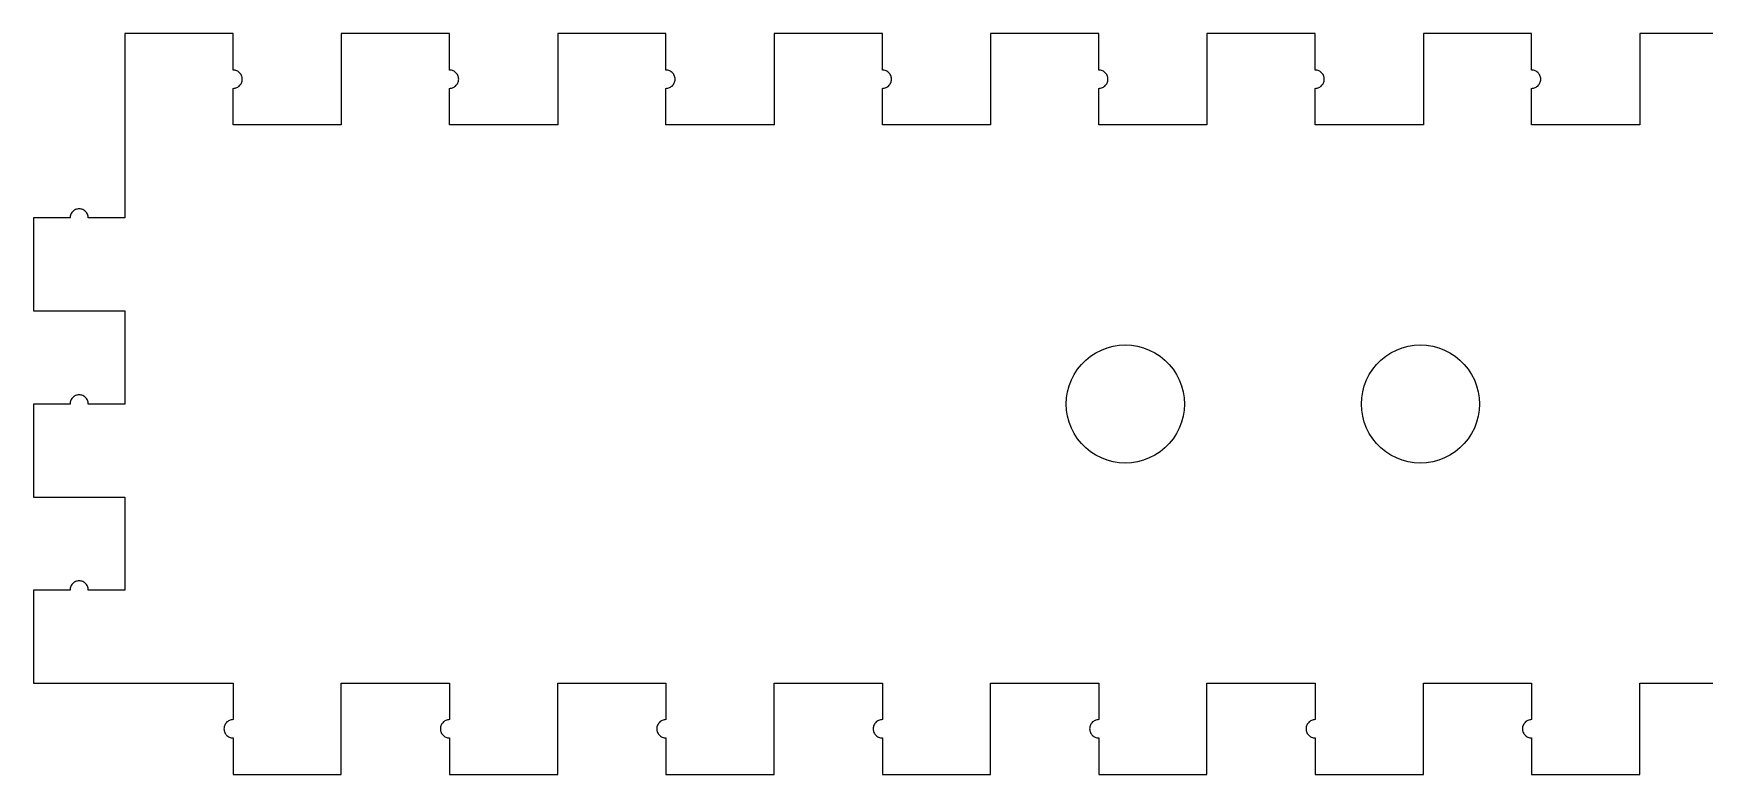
# Model space of a CAD drawing. Header units: metres. Extents: x -123 to 193, y -3 to 291.
# Drawn here: x 76.9 to 133.5, y -3.1 to 22 of the extents above; entities that cross this region are included whole.
import ezdxf

# ---------------------------------------------------------------- set-up
doc = ezdxf.new("R2010")
doc.units = ezdxf.units.M

msp = doc.modelspace()

# ---------------------------------------------------------------- linework, layer by layer
for p, q in [((83.6667, 22), (80, 22)), ((80, 22), (80, 15.75)), ((83.6667, 20.76), (83.6667, 22)), ((91, 22), (87.3333, 22)), ((87.3333, 22), (87.3333, 18.9)), ((91, 20.76), (91, 22)), ((98.3333, 22), (94.6667, 22)), ((94.6667, 22), (94.6667, 18.9)), ((98.3333, 20.76), (98.3333, 22)), ((105.667, 22), (102, 22)), ((102, 22), (102, 18.9)), ((105.667, 20.76), (105.667, 22)), ((113, 22), (109.333, 22)), ((109.333, 22), (109.333, 18.9)), ((113, 20.76), (113, 22)), ((120.333, 22), (116.667, 22)), ((116.667, 22), (116.667, 18.9)), ((120.333, 20.76), (120.333, 22)), ((127.667, 22), (124, 22)), ((124, 22), (124, 18.9)), ((127.667, 20.76), (127.667, 22)), ((135, 22), (131.333, 22)), ((131.333, 22), (131.333, 18.9)), ((83.6991, 20.7583), (83.6667, 20.76)), ((83.7311, 20.7532), (83.6991, 20.7583)), ((83.7625, 20.7448), (83.7311, 20.7532)), ((83.7927, 20.7332), (83.7625, 20.7448)), ((83.8217, 20.7184), (83.7927, 20.7332)), ((83.8489, 20.7008), (83.8217, 20.7184)), ((83.8741, 20.6804), (83.8489, 20.7008)), ((83.897, 20.6574), (83.8741, 20.6804)), ((83.9174, 20.6322), (83.897, 20.6574)), ((83.9351, 20.605), (83.9174, 20.6322)), ((83.9499, 20.5761), (83.9351, 20.605)), ((83.9615, 20.5458), (83.9499, 20.5761)), ((83.9699, 20.5144), (83.9615, 20.5458)), ((83.975, 20.4824), (83.9699, 20.5144)), ((83.9699, 20.3855), (83.975, 20.4176)), ((83.9767, 20.45), (83.975, 20.4824)), ((83.975, 20.4176), (83.9767, 20.45)), ((91.0324, 20.7583), (91, 20.76)), ((91.0644, 20.7532), (91.0324, 20.7583)), ((91.0958, 20.7448), (91.0644, 20.7532)), ((91.1261, 20.7332), (91.0958, 20.7448)), ((91.155, 20.7184), (91.1261, 20.7332)), ((91.1822, 20.7008), (91.155, 20.7184)), ((91.2074, 20.6804), (91.1822, 20.7008)), ((91.2304, 20.6574), (91.2074, 20.6804)), ((91.2508, 20.6322), (91.2304, 20.6574)), ((91.2684, 20.605), (91.2508, 20.6322)), ((91.2832, 20.5761), (91.2684, 20.605)), ((91.2948, 20.5458), (91.2832, 20.5761)), ((91.3032, 20.5144), (91.2948, 20.5458)), ((91.3083, 20.4824), (91.3032, 20.5144)), ((91.3032, 20.3855), (91.3083, 20.4176)), ((91.31, 20.45), (91.3083, 20.4824)), ((91.3083, 20.4176), (91.31, 20.45)), ((98.3657, 20.7583), (98.3333, 20.76)), ((98.3978, 20.7532), (98.3657, 20.7583)), ((98.4291, 20.7448), (98.3978, 20.7532)), ((98.4594, 20.7332), (98.4291, 20.7448)), ((98.4883, 20.7184), (98.4594, 20.7332)), ((98.5155, 20.7008), (98.4883, 20.7184)), ((98.5407, 20.6804), (98.5155, 20.7008)), ((98.5637, 20.6574), (98.5407, 20.6804)), ((98.5841, 20.6322), (98.5637, 20.6574)), ((98.6018, 20.605), (98.5841, 20.6322)), ((98.6165, 20.5761), (98.6018, 20.605)), ((98.6281, 20.5458), (98.6165, 20.5761)), ((98.6365, 20.5144), (98.6281, 20.5458)), ((98.6416, 20.4824), (98.6365, 20.5144)), ((98.6365, 20.3855), (98.6416, 20.4176)), ((98.6433, 20.45), (98.6416, 20.4824)), ((98.6416, 20.4176), (98.6433, 20.45)), ((105.699, 20.7583), (105.667, 20.76)), ((105.731, 20.7532), (105.699, 20.7583)), ((105.762, 20.7448), (105.731, 20.7532)), ((105.793, 20.7332), (105.762, 20.7448)), ((105.822, 20.7184), (105.793, 20.7332)), ((105.849, 20.7008), (105.822, 20.7184)), ((105.874, 20.6804), (105.849, 20.7008)), ((105.897, 20.6574), (105.874, 20.6804)), ((105.917, 20.6322), (105.897, 20.6574)), ((105.935, 20.605), (105.917, 20.6322)), ((105.95, 20.5761), (105.935, 20.605)), ((105.961, 20.5458), (105.95, 20.5761)), ((105.97, 20.5144), (105.961, 20.5458)), ((105.975, 20.4824), (105.97, 20.5144)), ((105.97, 20.3855), (105.975, 20.4176)), ((105.977, 20.45), (105.975, 20.4824)), ((105.975, 20.4176), (105.977, 20.45)), ((113.032, 20.7583), (113, 20.76)), ((113.064, 20.7532), (113.032, 20.7583)), ((113.096, 20.7448), (113.064, 20.7532)), ((113.126, 20.7332), (113.096, 20.7448)), ((113.155, 20.7184), (113.126, 20.7332)), ((113.182, 20.7008), (113.155, 20.7184)), ((113.207, 20.6804), (113.182, 20.7008)), ((113.23, 20.6574), (113.207, 20.6804)), ((113.251, 20.6322), (113.23, 20.6574)), ((113.268, 20.605), (113.251, 20.6322)), ((113.283, 20.5761), (113.268, 20.605)), ((113.295, 20.5458), (113.283, 20.5761)), ((113.303, 20.5144), (113.295, 20.5458)), ((113.308, 20.4824), (113.303, 20.5144)), ((113.303, 20.3855), (113.308, 20.4176)), ((113.31, 20.45), (113.308, 20.4824)), ((113.308, 20.4176), (113.31, 20.45)), ((120.366, 20.7583), (120.333, 20.76)), ((120.398, 20.7532), (120.366, 20.7583)), ((120.429, 20.7448), (120.398, 20.7532)), ((120.459, 20.7332), (120.429, 20.7448)), ((120.488, 20.7184), (120.459, 20.7332)), ((120.516, 20.7008), (120.488, 20.7184)), ((120.541, 20.6804), (120.516, 20.7008)), ((120.564, 20.6574), (120.541, 20.6804)), ((120.584, 20.6322), (120.564, 20.6574)), ((120.602, 20.605), (120.584, 20.6322)), ((120.617, 20.5761), (120.602, 20.605)), ((120.628, 20.5458), (120.617, 20.5761)), ((120.637, 20.5144), (120.628, 20.5458)), ((120.642, 20.4824), (120.637, 20.5144)), ((120.637, 20.3855), (120.642, 20.4176)), ((120.643, 20.45), (120.642, 20.4824)), ((120.642, 20.4176), (120.643, 20.45)), ((127.699, 20.7583), (127.667, 20.76)), ((127.731, 20.7532), (127.699, 20.7583)), ((127.762, 20.7448), (127.731, 20.7532)), ((127.793, 20.7332), (127.762, 20.7448)), ((127.822, 20.7184), (127.793, 20.7332)), ((127.849, 20.7008), (127.822, 20.7184)), ((127.874, 20.6804), (127.849, 20.7008)), ((127.897, 20.6574), (127.874, 20.6804)), ((127.917, 20.6322), (127.897, 20.6574)), ((127.935, 20.605), (127.917, 20.6322)), ((127.95, 20.5761), (127.935, 20.605)), ((127.961, 20.5458), (127.95, 20.5761)), ((127.97, 20.5144), (127.961, 20.5458)), ((127.975, 20.4824), (127.97, 20.5144)), ((127.97, 20.3855), (127.975, 20.4176)), ((127.977, 20.45), (127.975, 20.4824)), ((127.975, 20.4176), (127.977, 20.45)), ((83.6667, 20.14), (83.6991, 20.1417)), ((83.6667, 18.9), (83.6667, 20.14)), ((83.6991, 20.1417), (83.7311, 20.1468)), ((83.7311, 20.1468), (83.7625, 20.1552)), ((83.7625, 20.1552), (83.7927, 20.1668)), ((83.7927, 20.1668), (83.8217, 20.1815)), ((83.8217, 20.1815), (83.8489, 20.1992)), ((83.8489, 20.1992), (83.8741, 20.2196)), ((83.8741, 20.2196), (83.897, 20.2426)), ((83.897, 20.2426), (83.9174, 20.2678)), ((83.9174, 20.2678), (83.9351, 20.295)), ((83.9351, 20.295), (83.9499, 20.3239)), ((83.9499, 20.3239), (83.9615, 20.3542)), ((83.9615, 20.3542), (83.9699, 20.3855)), ((91, 20.14), (91.0324, 20.1417)), ((91, 18.9), (91, 20.14)), ((91.0324, 20.1417), (91.0644, 20.1468)), ((91.0644, 20.1468), (91.0958, 20.1552)), ((91.0958, 20.1552), (91.1261, 20.1668)), ((91.1261, 20.1668), (91.155, 20.1815)), ((91.155, 20.1815), (91.1822, 20.1992)), ((91.1822, 20.1992), (91.2074, 20.2196)), ((91.2074, 20.2196), (91.2304, 20.2426)), ((91.2304, 20.2426), (91.2508, 20.2678)), ((91.2508, 20.2678), (91.2684, 20.295)), ((91.2684, 20.295), (91.2832, 20.3239)), ((91.2832, 20.3239), (91.2948, 20.3542)), ((91.2948, 20.3542), (91.3032, 20.3855)), ((98.3333, 20.14), (98.3657, 20.1417)), ((98.3333, 18.9), (98.3333, 20.14)), ((98.3657, 20.1417), (98.3978, 20.1468)), ((98.3978, 20.1468), (98.4291, 20.1552)), ((98.4291, 20.1552), (98.4594, 20.1668)), ((98.4594, 20.1668), (98.4883, 20.1815)), ((98.4883, 20.1815), (98.5155, 20.1992)), ((98.5155, 20.1992), (98.5407, 20.2196)), ((98.5407, 20.2196), (98.5637, 20.2426)), ((98.5637, 20.2426), (98.5841, 20.2678)), ((98.5841, 20.2678), (98.6018, 20.295)), ((98.6018, 20.295), (98.6165, 20.3239)), ((98.6165, 20.3239), (98.6281, 20.3542)), ((98.6281, 20.3542), (98.6365, 20.3855)), ((105.667, 20.14), (105.699, 20.1417)), ((105.667, 18.9), (105.667, 20.14)), ((105.699, 20.1417), (105.731, 20.1468)), ((105.731, 20.1468), (105.762, 20.1552)), ((105.762, 20.1552), (105.793, 20.1668)), ((105.793, 20.1668), (105.822, 20.1815)), ((105.822, 20.1815), (105.849, 20.1992)), ((105.849, 20.1992), (105.874, 20.2196)), ((105.874, 20.2196), (105.897, 20.2426)), ((105.897, 20.2426), (105.917, 20.2678)), ((105.917, 20.2678), (105.935, 20.295)), ((105.935, 20.295), (105.95, 20.3239)), ((105.95, 20.3239), (105.961, 20.3542)), ((105.961, 20.3542), (105.97, 20.3855)), ((113, 20.14), (113.032, 20.1417)), ((113, 18.9), (113, 20.14)), ((113.032, 20.1417), (113.064, 20.1468)), ((113.064, 20.1468), (113.096, 20.1552)), ((113.096, 20.1552), (113.126, 20.1668)), ((113.126, 20.1668), (113.155, 20.1815)), ((113.155, 20.1815), (113.182, 20.1992)), ((113.182, 20.1992), (113.207, 20.2196)), ((113.207, 20.2196), (113.23, 20.2426)), ((113.23, 20.2426), (113.251, 20.2678)), ((113.251, 20.2678), (113.268, 20.295)), ((113.268, 20.295), (113.283, 20.3239)), ((113.283, 20.3239), (113.295, 20.3542)), ((113.295, 20.3542), (113.303, 20.3855)), ((120.333, 20.14), (120.366, 20.1417)), ((120.333, 18.9), (120.333, 20.14)), ((120.366, 20.1417), (120.398, 20.1468)), ((120.398, 20.1468), (120.429, 20.1552)), ((120.429, 20.1552), (120.459, 20.1668)), ((120.459, 20.1668), (120.488, 20.1815)), ((120.488, 20.1815), (120.516, 20.1992)), ((120.516, 20.1992), (120.541, 20.2196)), ((120.541, 20.2196), (120.564, 20.2426)), ((120.564, 20.2426), (120.584, 20.2678)), ((120.584, 20.2678), (120.602, 20.295)), ((120.602, 20.295), (120.617, 20.3239)), ((120.617, 20.3239), (120.628, 20.3542)), ((120.628, 20.3542), (120.637, 20.3855)), ((127.667, 20.14), (127.699, 20.1417)), ((127.667, 18.9), (127.667, 20.14)), ((127.699, 20.1417), (127.731, 20.1468)), ((127.731, 20.1468), (127.762, 20.1552)), ((127.762, 20.1552), (127.793, 20.1668)), ((127.793, 20.1668), (127.822, 20.1815)), ((127.822, 20.1815), (127.849, 20.1992)), ((127.849, 20.1992), (127.874, 20.2196)), ((127.874, 20.2196), (127.897, 20.2426)), ((127.897, 20.2426), (127.917, 20.2678)), ((127.917, 20.2678), (127.935, 20.295)), ((127.935, 20.295), (127.95, 20.3239)), ((127.95, 20.3239), (127.961, 20.3542)), ((127.961, 20.3542), (127.97, 20.3855)), ((87.3333, 18.9), (83.6667, 18.9)), ((94.6667, 18.9), (91, 18.9)), ((102, 18.9), (98.3333, 18.9)), ((109.333, 18.9), (105.667, 18.9)), ((116.667, 18.9), (113, 18.9)), ((124, 18.9), (120.333, 18.9)), ((131.333, 18.9), (127.667, 18.9)), ((78.1668, 15.8761), (78.1552, 15.8458)), ((78.1815, 15.905), (78.1668, 15.8761)), ((78.1992, 15.9322), (78.1815, 15.905)), ((78.2196, 15.9574), (78.1992, 15.9322)), ((78.2426, 15.9804), (78.2196, 15.9574)), ((78.2678, 16.0008), (78.2426, 15.9804)), ((78.295, 16.0184), (78.2678, 16.0008)), ((78.3239, 16.0332), (78.295, 16.0184)), ((78.3542, 16.0448), (78.3239, 16.0332)), ((78.3856, 16.0532), (78.3542, 16.0448)), ((78.4176, 16.0583), (78.3856, 16.0532)), ((78.45, 16.06), (78.4176, 16.0583)), ((78.4824, 16.0583), (78.45, 16.06)), ((78.5145, 16.0532), (78.4824, 16.0583)), ((78.5458, 16.0448), (78.5145, 16.0532)), ((78.5761, 16.0332), (78.5458, 16.0448)), ((78.605, 16.0184), (78.5761, 16.0332)), ((78.6322, 16.0008), (78.605, 16.0184)), ((78.6574, 15.9804), (78.6322, 16.0008)), ((78.6804, 15.9574), (78.6574, 15.9804)), ((78.7008, 15.9322), (78.6804, 15.9574)), ((78.7185, 15.905), (78.7008, 15.9322)), ((78.7332, 15.8761), (78.7185, 15.905)), ((78.7448, 15.8458), (78.7332, 15.8761)), ((78.14, 15.75), (76.9, 15.75)), ((76.9, 15.75), (76.9, 12.6)), ((78.1417, 15.7824), (78.14, 15.75)), ((78.1468, 15.8144), (78.1417, 15.7824)), ((78.1552, 15.8458), (78.1468, 15.8144)), ((78.7532, 15.8144), (78.7448, 15.8458)), ((78.7583, 15.7824), (78.7532, 15.8144)), ((78.76, 15.75), (78.7583, 15.7824)), ((80, 15.75), (78.76, 15.75)), ((76.9, 12.6), (80, 12.6)), ((80, 12.6), (80, 9.44998)), ((113.087, 11.2771), (113.282, 11.3521)), ((113.282, 11.3521), (113.484, 11.4063)), ((113.484, 11.4063), (113.691, 11.439)), ((113.691, 11.439), (113.9, 11.45)), ((113.9, 11.45), (114.109, 11.439)), ((114.109, 11.439), (114.316, 11.4063)), ((114.316, 11.4063), (114.518, 11.3521)), ((114.518, 11.3521), (114.713, 11.2771)), ((123.087, 11.2771), (123.282, 11.3521)), ((123.282, 11.3521), (123.484, 11.4063)), ((123.484, 11.4063), (123.691, 11.439)), ((123.691, 11.439), (123.9, 11.45)), ((123.9, 11.45), (124.109, 11.439)), ((124.109, 11.439), (124.316, 11.4063)), ((124.316, 11.4063), (124.518, 11.3521)), ((124.518, 11.3521), (124.713, 11.2771)), ((112.282, 10.6256), (112.414, 10.7883)), ((112.414, 10.7883), (112.562, 10.9363)), ((112.562, 10.9363), (112.724, 11.068)), ((112.724, 11.068), (112.9, 11.182)), ((112.9, 11.182), (113.087, 11.2771)), ((114.713, 11.2771), (114.9, 11.182)), ((114.9, 11.182), (115.076, 11.068)), ((115.076, 11.068), (115.238, 10.9363)), ((115.238, 10.9363), (115.386, 10.7883)), ((115.386, 10.7883), (115.518, 10.6256)), ((122.282, 10.6256), (122.414, 10.7883)), ((122.414, 10.7883), (122.562, 10.9363)), ((122.562, 10.9363), (122.724, 11.068)), ((122.724, 11.068), (122.9, 11.182)), ((122.9, 11.182), (123.087, 11.2771)), ((124.713, 11.2771), (124.9, 11.182)), ((124.9, 11.182), (125.076, 11.068)), ((125.076, 11.068), (125.238, 10.9363)), ((125.238, 10.9363), (125.386, 10.7883)), ((125.386, 10.7883), (125.518, 10.6256)), ((111.998, 10.068), (112.073, 10.2635)), ((112.073, 10.2635), (112.168, 10.45)), ((112.168, 10.45), (112.282, 10.6256)), ((115.518, 10.6256), (115.632, 10.45)), ((115.632, 10.45), (115.727, 10.2635)), ((115.727, 10.2635), (115.802, 10.068)), ((121.998, 10.068), (122.073, 10.2635)), ((122.073, 10.2635), (122.168, 10.45)), ((122.168, 10.45), (122.282, 10.6256)), ((125.518, 10.6256), (125.632, 10.45)), ((125.632, 10.45), (125.727, 10.2635)), ((125.727, 10.2635), (125.802, 10.068)), ((78.1992, 9.63219), (78.1815, 9.60498)), ((78.2196, 9.65741), (78.1992, 9.63219)), ((78.2426, 9.68036), (78.2196, 9.65741)), ((78.2678, 9.70078), (78.2426, 9.68036)), ((78.295, 9.71844), (78.2678, 9.70078)), ((78.3239, 9.73318), (78.295, 9.71844)), ((78.3542, 9.74481), (78.3239, 9.73318)), ((78.3856, 9.7532), (78.3542, 9.74481)), ((78.4176, 9.75829), (78.3856, 9.7532)), ((78.45, 9.75998), (78.4176, 9.75829)), ((78.4824, 9.75829), (78.45, 9.75998)), ((78.5145, 9.7532), (78.4824, 9.75829)), ((78.5458, 9.74481), (78.5145, 9.7532)), ((78.5761, 9.73318), (78.5458, 9.74481)), ((78.605, 9.71844), (78.5761, 9.73318)), ((78.6322, 9.70078), (78.605, 9.71844)), ((78.6574, 9.68036), (78.6322, 9.70078)), ((78.6804, 9.65741), (78.6574, 9.68036)), ((78.7008, 9.63219), (78.6804, 9.65741)), ((78.7185, 9.60498), (78.7008, 9.63219)), ((111.9, 9.45), (111.911, 9.65904)), ((111.911, 9.65904), (111.944, 9.86581)), ((111.944, 9.86581), (111.998, 10.068)), ((115.802, 10.068), (115.856, 9.86581)), ((115.856, 9.86581), (115.889, 9.65904)), ((115.889, 9.65904), (115.9, 9.45)), ((121.9, 9.45), (121.911, 9.65904)), ((121.911, 9.65904), (121.944, 9.86581)), ((121.944, 9.86581), (121.998, 10.068)), ((125.802, 10.068), (125.856, 9.86581)), ((125.856, 9.86581), (125.889, 9.65904)), ((125.889, 9.65904), (125.9, 9.45)), ((78.14, 9.44998), (76.9, 9.44998)), ((76.9, 9.44998), (76.9, 6.29999)), ((78.1417, 9.48239), (78.14, 9.44998)), ((78.1468, 9.51443), (78.1417, 9.48239)), ((78.1552, 9.54578), (78.1468, 9.51443)), ((78.1668, 9.57607), (78.1552, 9.54578)), ((78.1815, 9.60498), (78.1668, 9.57607)), ((78.7332, 9.57607), (78.7185, 9.60498)), ((78.7448, 9.54578), (78.7332, 9.57607)), ((78.7532, 9.51443), (78.7448, 9.54578)), ((78.7583, 9.48239), (78.7532, 9.51443)), ((78.76, 9.44998), (78.7583, 9.48239)), ((80, 9.44998), (78.76, 9.44998)), ((111.911, 9.24094), (111.9, 9.45)), ((111.944, 9.03416), (111.911, 9.24094)), ((115.889, 9.24094), (115.856, 9.03416)), ((115.9, 9.45), (115.889, 9.24094)), ((121.911, 9.24094), (121.9, 9.45)), ((121.944, 9.03416), (121.911, 9.24094)), ((125.889, 9.24094), (125.856, 9.03416)), ((125.9, 9.45), (125.889, 9.24094)), ((111.998, 8.83195), (111.944, 9.03416)), ((112.073, 8.63652), (111.998, 8.83195)), ((112.168, 8.45), (112.073, 8.63652)), ((115.727, 8.63652), (115.632, 8.45)), ((115.802, 8.83195), (115.727, 8.63652)), ((115.856, 9.03416), (115.802, 8.83195)), ((121.998, 8.83195), (121.944, 9.03416)), ((122.073, 8.63652), (121.998, 8.83195)), ((122.168, 8.45), (122.073, 8.63652)), ((125.727, 8.63652), (125.632, 8.45)), ((125.802, 8.83195), (125.727, 8.63652)), ((125.856, 9.03416), (125.802, 8.83195)), ((112.282, 8.27443), (112.168, 8.45)), ((112.414, 8.11172), (112.282, 8.27443)), ((112.562, 7.9637), (112.414, 8.11172)), ((112.724, 7.83195), (112.562, 7.9637)), ((115.238, 7.9637), (115.076, 7.83195)), ((115.386, 8.11172), (115.238, 7.9637)), ((115.518, 8.27443), (115.386, 8.11172)), ((115.632, 8.45), (115.518, 8.27443)), ((122.282, 8.27443), (122.168, 8.45)), ((122.414, 8.11172), (122.282, 8.27443)), ((122.562, 7.9637), (122.414, 8.11172)), ((122.724, 7.83195), (122.562, 7.9637)), ((125.238, 7.9637), (125.076, 7.83195)), ((125.386, 8.11172), (125.238, 7.9637)), ((125.518, 8.27443), (125.386, 8.11172)), ((125.632, 8.45), (125.518, 8.27443)), ((112.9, 7.71794), (112.724, 7.83195)), ((113.087, 7.62289), (112.9, 7.71794)), ((113.282, 7.54788), (113.087, 7.62289)), ((113.484, 7.4937), (113.282, 7.54788)), ((113.691, 7.46095), (113.484, 7.4937)), ((113.9, 7.45), (113.691, 7.46095)), ((114.109, 7.46095), (113.9, 7.45)), ((114.316, 7.4937), (114.109, 7.46095)), ((114.518, 7.54788), (114.316, 7.4937)), ((114.713, 7.62289), (114.518, 7.54788)), ((114.9, 7.71794), (114.713, 7.62289)), ((115.076, 7.83195), (114.9, 7.71794)), ((122.9, 7.71794), (122.724, 7.83195)), ((123.087, 7.62289), (122.9, 7.71794)), ((123.282, 7.54788), (123.087, 7.62289)), ((123.484, 7.4937), (123.282, 7.54788)), ((123.691, 7.46095), (123.484, 7.4937)), ((123.9, 7.45), (123.691, 7.46095)), ((124.109, 7.46095), (123.9, 7.45)), ((124.316, 7.4937), (124.109, 7.46095)), ((124.518, 7.54788), (124.316, 7.4937)), ((124.713, 7.62289), (124.518, 7.54788)), ((124.9, 7.71794), (124.713, 7.62289)), ((125.076, 7.83195), (124.9, 7.71794)), ((76.9, 6.29999), (80, 6.29999)), ((80, 6.29999), (80, 3.14999)), ((78.2678, 3.40079), (78.2426, 3.38037)), ((78.295, 3.41846), (78.2678, 3.40079)), ((78.3239, 3.4332), (78.295, 3.41846)), ((78.3542, 3.44482), (78.3239, 3.4332)), ((78.3856, 3.45322), (78.3542, 3.44482)), ((78.4176, 3.4583), (78.3856, 3.45322)), ((78.45, 3.45999), (78.4176, 3.4583)), ((78.4824, 3.4583), (78.45, 3.45999)), ((78.5145, 3.45322), (78.4824, 3.4583)), ((78.5458, 3.44482), (78.5145, 3.45322)), ((78.5761, 3.4332), (78.5458, 3.44482)), ((78.605, 3.41846), (78.5761, 3.4332)), ((78.6322, 3.40079), (78.605, 3.41846)), ((78.6574, 3.38037), (78.6322, 3.40079)), ((78.14, 3.14999), (76.9, 3.14999)), ((76.9, 3.14999), (76.9, 0)), ((78.1417, 3.1824), (78.14, 3.14999)), ((78.1468, 3.21445), (78.1417, 3.1824)), ((78.1552, 3.24579), (78.1468, 3.21445)), ((78.1668, 3.27608), (78.1552, 3.24579)), ((78.1815, 3.30499), (78.1668, 3.27608)), ((78.1992, 3.3322), (78.1815, 3.30499)), ((78.2196, 3.35742), (78.1992, 3.3322)), ((78.2426, 3.38037), (78.2196, 3.35742)), ((78.6804, 3.35742), (78.6574, 3.38037)), ((78.7008, 3.3322), (78.6804, 3.35742)), ((78.7185, 3.30499), (78.7008, 3.3322)), ((78.7332, 3.27608), (78.7185, 3.30499)), ((78.7448, 3.24579), (78.7332, 3.27608)), ((78.7532, 3.21445), (78.7448, 3.24579)), ((78.7583, 3.1824), (78.7532, 3.21445)), ((78.76, 3.14999), (78.7583, 3.1824)), ((80, 3.14999), (78.76, 3.14999)), ((76.9, 0), (83.6667, 0)), ((83.6667, 0), (83.6667, -1.23999)), ((87.3333, 0), (91, 0)), ((87.3333, -3.09999), (87.3333, 0)), ((91, 0), (91, -1.23999)), ((94.6667, -3.09999), (94.6667, 0)), ((94.6667, 0), (98.3333, 0)), ((98.3333, 0), (98.3333, -1.23999)), ((102, -3.09999), (102, 0)), ((102, 0), (105.667, 0)), ((105.667, 0), (105.667, -1.23999)), ((109.333, -3.09999), (109.333, 0)), ((109.333, 0), (113, 0)), ((113, 0), (113, -1.23999)), ((116.667, -3.09999), (116.667, 0)), ((116.667, 0), (120.333, 0)), ((120.333, 0), (120.333, -1.23999)), ((124, -3.09999), (124, 0)), ((124, 0), (127.667, 0)), ((127.667, 0), (127.667, -1.23999)), ((131.333, -3.09999), (131.333, 0)), ((131.333, 0), (135, 0)), ((83.3584, -1.51758), (83.3567, -1.54999)), ((83.3567, -1.54999), (83.3584, -1.5824)), ((83.3635, -1.48553), (83.3584, -1.51758)), ((83.3584, -1.5824), (83.3635, -1.61444)), ((83.3719, -1.45419), (83.3635, -1.48553)), ((83.3635, -1.61444), (83.3719, -1.64578)), ((83.3835, -1.4239), (83.3719, -1.45419)), ((83.3719, -1.64578), (83.3835, -1.67607)), ((83.3982, -1.39499), (83.3835, -1.4239)), ((83.3835, -1.67607), (83.3982, -1.70499)), ((83.4159, -1.36777), (83.3982, -1.39499)), ((83.4363, -1.34256), (83.4159, -1.36777)), ((83.4593, -1.31961), (83.4363, -1.34256)), ((83.4845, -1.29919), (83.4593, -1.31961)), ((83.5117, -1.28152), (83.4845, -1.29919)), ((83.5406, -1.26678), (83.5117, -1.28152)), ((83.5709, -1.25516), (83.5406, -1.26678)), ((83.6022, -1.24677), (83.5709, -1.25516)), ((83.6343, -1.24168), (83.6022, -1.24677)), ((83.6667, -1.23999), (83.6343, -1.24168)), ((90.6917, -1.51758), (90.69, -1.54999)), ((90.69, -1.54999), (90.6917, -1.5824)), ((90.6968, -1.48553), (90.6917, -1.51758)), ((90.6917, -1.5824), (90.6968, -1.61444)), ((90.7052, -1.45419), (90.6968, -1.48553)), ((90.6968, -1.61444), (90.7052, -1.64578)), ((90.7168, -1.4239), (90.7052, -1.45419)), ((90.7052, -1.64578), (90.7168, -1.67607)), ((90.7316, -1.39499), (90.7168, -1.4239)), ((90.7168, -1.67607), (90.7316, -1.70499)), ((90.7492, -1.36777), (90.7316, -1.39499)), ((90.7696, -1.34256), (90.7492, -1.36777)), ((90.7926, -1.31961), (90.7696, -1.34256)), ((90.8178, -1.29919), (90.7926, -1.31961)), ((90.845, -1.28152), (90.8178, -1.29919)), ((90.8739, -1.26678), (90.845, -1.28152)), ((90.9042, -1.25516), (90.8739, -1.26678)), ((90.9356, -1.24677), (90.9042, -1.25516)), ((90.9676, -1.24168), (90.9356, -1.24677)), ((91, -1.23999), (90.9676, -1.24168)), ((98.025, -1.51758), (98.0233, -1.54999)), ((98.0233, -1.54999), (98.025, -1.5824)), ((98.0301, -1.48553), (98.025, -1.51758)), ((98.025, -1.5824), (98.0301, -1.61444)), ((98.0385, -1.45419), (98.0301, -1.48553)), ((98.0301, -1.61444), (98.0385, -1.64578)), ((98.0501, -1.4239), (98.0385, -1.45419)), ((98.0385, -1.64578), (98.0501, -1.67607)), ((98.0649, -1.39499), (98.0501, -1.4239)), ((98.0501, -1.67607), (98.0649, -1.70499)), ((98.0826, -1.36777), (98.0649, -1.39499)), ((98.103, -1.34256), (98.0826, -1.36777)), ((98.1259, -1.31961), (98.103, -1.34256)), ((98.1511, -1.29919), (98.1259, -1.31961)), ((98.1783, -1.28152), (98.1511, -1.29919)), ((98.2073, -1.26678), (98.1783, -1.28152)), ((98.2375, -1.25516), (98.2073, -1.26678)), ((98.2689, -1.24677), (98.2375, -1.25516)), ((98.3009, -1.24168), (98.2689, -1.24677)), ((98.3333, -1.23999), (98.3009, -1.24168)), ((105.358, -1.51758), (105.357, -1.54999)), ((105.357, -1.54999), (105.358, -1.5824)), ((105.363, -1.48553), (105.358, -1.51758)), ((105.358, -1.5824), (105.363, -1.61444)), ((105.372, -1.45419), (105.363, -1.48553)), ((105.363, -1.61444), (105.372, -1.64578)), ((105.383, -1.4239), (105.372, -1.45419)), ((105.372, -1.64578), (105.383, -1.67607)), ((105.398, -1.39499), (105.383, -1.4239)), ((105.383, -1.67607), (105.398, -1.70499)), ((105.416, -1.36777), (105.398, -1.39499)), ((105.436, -1.34256), (105.416, -1.36777)), ((105.459, -1.31961), (105.436, -1.34256)), ((105.484, -1.29919), (105.459, -1.31961)), ((105.512, -1.28152), (105.484, -1.29919)), ((105.541, -1.26678), (105.512, -1.28152)), ((105.571, -1.25516), (105.541, -1.26678)), ((105.602, -1.24677), (105.571, -1.25516)), ((105.634, -1.24168), (105.602, -1.24677)), ((105.667, -1.23999), (105.634, -1.24168)), ((112.692, -1.51758), (112.69, -1.54999)), ((112.69, -1.54999), (112.692, -1.5824)), ((112.697, -1.48553), (112.692, -1.51758)), ((112.692, -1.5824), (112.697, -1.61444)), ((112.705, -1.45419), (112.697, -1.48553)), ((112.697, -1.61444), (112.705, -1.64578)), ((112.717, -1.4239), (112.705, -1.45419)), ((112.705, -1.64578), (112.717, -1.67607)), ((112.732, -1.39499), (112.717, -1.4239)), ((112.717, -1.67607), (112.732, -1.70499)), ((112.749, -1.36777), (112.732, -1.39499)), ((112.77, -1.34256), (112.749, -1.36777)), ((112.793, -1.31961), (112.77, -1.34256)), ((112.818, -1.29919), (112.793, -1.31961)), ((112.845, -1.28152), (112.818, -1.29919)), ((112.874, -1.26678), (112.845, -1.28152)), ((112.904, -1.25516), (112.874, -1.26678)), ((112.936, -1.24677), (112.904, -1.25516)), ((112.968, -1.24168), (112.936, -1.24677)), ((113, -1.23999), (112.968, -1.24168)), ((120.025, -1.51758), (120.023, -1.54999)), ((120.023, -1.54999), (120.025, -1.5824)), ((120.03, -1.48553), (120.025, -1.51758)), ((120.025, -1.5824), (120.03, -1.61444)), ((120.039, -1.45419), (120.03, -1.48553)), ((120.03, -1.61444), (120.039, -1.64578)), ((120.05, -1.4239), (120.039, -1.45419)), ((120.039, -1.64578), (120.05, -1.67607)), ((120.065, -1.39499), (120.05, -1.4239)), ((120.05, -1.67607), (120.065, -1.70499)), ((120.083, -1.36777), (120.065, -1.39499)), ((120.103, -1.34256), (120.083, -1.36777)), ((120.126, -1.31961), (120.103, -1.34256)), ((120.151, -1.29919), (120.126, -1.31961)), ((120.178, -1.28152), (120.151, -1.29919)), ((120.207, -1.26678), (120.178, -1.28152)), ((120.238, -1.25516), (120.207, -1.26678)), ((120.269, -1.24677), (120.238, -1.25516)), ((120.301, -1.24168), (120.269, -1.24677)), ((120.333, -1.23999), (120.301, -1.24168)), ((127.358, -1.51758), (127.357, -1.54999)), ((127.357, -1.54999), (127.358, -1.5824)), ((127.363, -1.48553), (127.358, -1.51758)), ((127.358, -1.5824), (127.363, -1.61444)), ((127.372, -1.45419), (127.363, -1.48553)), ((127.363, -1.61444), (127.372, -1.64578)), ((127.383, -1.4239), (127.372, -1.45419)), ((127.372, -1.64578), (127.383, -1.67607)), ((127.398, -1.39499), (127.383, -1.4239)), ((127.383, -1.67607), (127.398, -1.70499)), ((127.416, -1.36777), (127.398, -1.39499)), ((127.436, -1.34256), (127.416, -1.36777)), ((127.459, -1.31961), (127.436, -1.34256)), ((127.484, -1.29919), (127.459, -1.31961)), ((127.512, -1.28152), (127.484, -1.29919)), ((127.541, -1.26678), (127.512, -1.28152)), ((127.571, -1.25516), (127.541, -1.26678)), ((127.602, -1.24677), (127.571, -1.25516)), ((127.634, -1.24168), (127.602, -1.24677)), ((127.667, -1.23999), (127.634, -1.24168)), ((83.3982, -1.70499), (83.4159, -1.73219)), ((83.4159, -1.73219), (83.4363, -1.75742)), ((83.4363, -1.75742), (83.4593, -1.78036)), ((83.4593, -1.78036), (83.4845, -1.80078)), ((83.4845, -1.80078), (83.5117, -1.81845)), ((83.5117, -1.81845), (83.5406, -1.83319)), ((83.5406, -1.83319), (83.5709, -1.84482)), ((83.5709, -1.84482), (83.6022, -1.85321)), ((83.6022, -1.85321), (83.6343, -1.85829)), ((83.6343, -1.85829), (83.6667, -1.85999)), ((83.6667, -1.85999), (83.6667, -3.09999)), ((90.7316, -1.70499), (90.7492, -1.73219)), ((90.7492, -1.73219), (90.7696, -1.75742)), ((90.7696, -1.75742), (90.7926, -1.78036)), ((90.7926, -1.78036), (90.8178, -1.80078)), ((90.8178, -1.80078), (90.845, -1.81845)), ((90.845, -1.81845), (90.8739, -1.83319)), ((90.8739, -1.83319), (90.9042, -1.84482)), ((90.9042, -1.84482), (90.9356, -1.85321)), ((90.9356, -1.85321), (90.9676, -1.85829)), ((90.9676, -1.85829), (91, -1.85999)), ((91, -1.85999), (91, -3.09999)), ((98.0649, -1.70499), (98.0826, -1.73219)), ((98.0826, -1.73219), (98.103, -1.75742)), ((98.103, -1.75742), (98.1259, -1.78036)), ((98.1259, -1.78036), (98.1511, -1.80078)), ((98.1511, -1.80078), (98.1783, -1.81845)), ((98.1783, -1.81845), (98.2073, -1.83319)), ((98.2073, -1.83319), (98.2375, -1.84482)), ((98.2375, -1.84482), (98.2689, -1.85321)), ((98.2689, -1.85321), (98.3009, -1.85829)), ((98.3009, -1.85829), (98.3333, -1.85999)), ((98.3333, -1.85999), (98.3333, -3.09999)), ((105.398, -1.70499), (105.416, -1.73219)), ((105.416, -1.73219), (105.436, -1.75742)), ((105.436, -1.75742), (105.459, -1.78036)), ((105.459, -1.78036), (105.484, -1.80078)), ((105.484, -1.80078), (105.512, -1.81845)), ((105.512, -1.81845), (105.541, -1.83319)), ((105.541, -1.83319), (105.571, -1.84482)), ((105.571, -1.84482), (105.602, -1.85321)), ((105.602, -1.85321), (105.634, -1.85829)), ((105.634, -1.85829), (105.667, -1.85999)), ((105.667, -1.85999), (105.667, -3.09999)), ((112.732, -1.70499), (112.749, -1.73219)), ((112.749, -1.73219), (112.77, -1.75742)), ((112.77, -1.75742), (112.793, -1.78036)), ((112.793, -1.78036), (112.818, -1.80078)), ((112.818, -1.80078), (112.845, -1.81845)), ((112.845, -1.81845), (112.874, -1.83319)), ((112.874, -1.83319), (112.904, -1.84482)), ((112.904, -1.84482), (112.936, -1.85321)), ((112.936, -1.85321), (112.968, -1.85829)), ((112.968, -1.85829), (113, -1.85999)), ((113, -1.85999), (113, -3.09999)), ((120.065, -1.70499), (120.083, -1.73219)), ((120.083, -1.73219), (120.103, -1.75742)), ((120.103, -1.75742), (120.126, -1.78036)), ((120.126, -1.78036), (120.151, -1.80078)), ((120.151, -1.80078), (120.178, -1.81845)), ((120.178, -1.81845), (120.207, -1.83319)), ((120.207, -1.83319), (120.238, -1.84482)), ((120.238, -1.84482), (120.269, -1.85321)), ((120.269, -1.85321), (120.301, -1.85829)), ((120.301, -1.85829), (120.333, -1.85999)), ((120.333, -1.85999), (120.333, -3.09999)), ((127.398, -1.70499), (127.416, -1.73219)), ((127.416, -1.73219), (127.436, -1.75742)), ((127.436, -1.75742), (127.459, -1.78036)), ((127.459, -1.78036), (127.484, -1.80078)), ((127.484, -1.80078), (127.512, -1.81845)), ((127.512, -1.81845), (127.541, -1.83319)), ((127.541, -1.83319), (127.571, -1.84482)), ((127.571, -1.84482), (127.602, -1.85321)), ((127.602, -1.85321), (127.634, -1.85829)), ((127.634, -1.85829), (127.667, -1.85999)), ((127.667, -1.85999), (127.667, -3.09999)), ((83.6667, -3.09999), (87.3333, -3.09999)), ((91, -3.09999), (94.6667, -3.09999)), ((98.3333, -3.09999), (102, -3.09999)), ((105.667, -3.09999), (109.333, -3.09999)), ((113, -3.09999), (116.667, -3.09999)), ((120.333, -3.09999), (124, -3.09999)), ((127.667, -3.09999), (131.333, -3.09999))]:
    msp.add_line(p, q)

doc.saveas('drawing.dxf')
